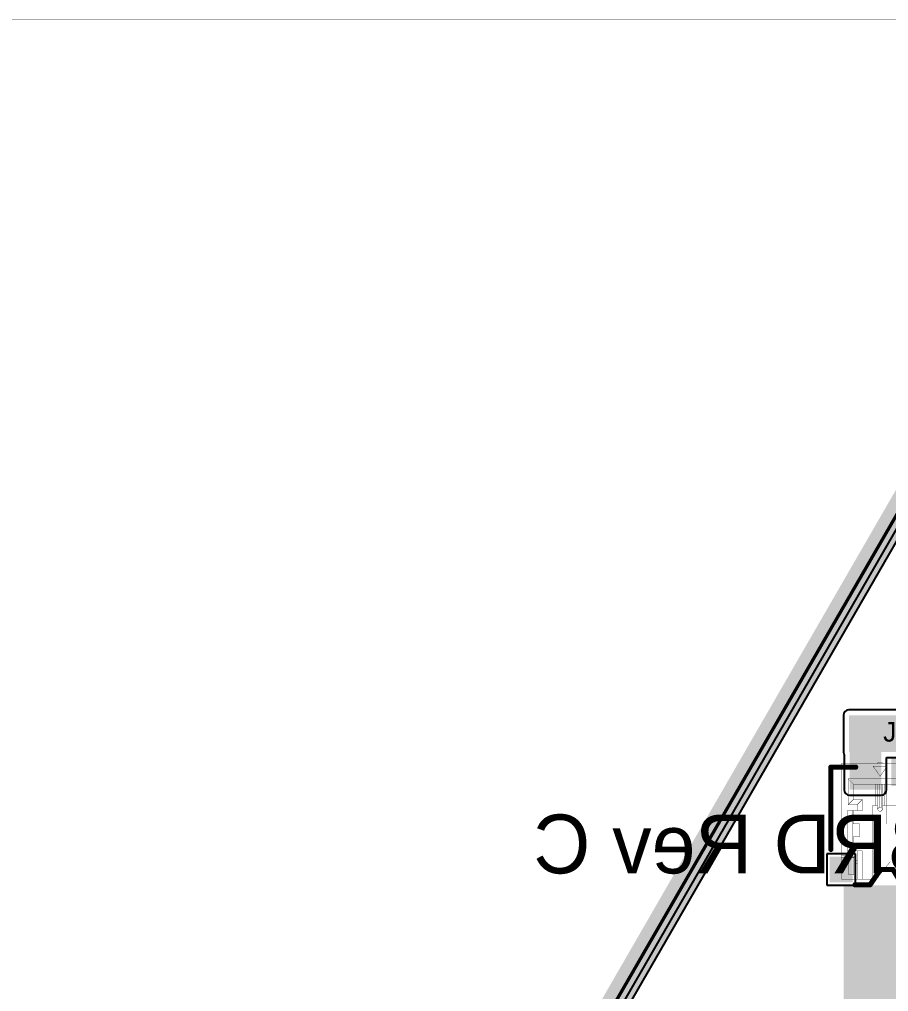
# Model space of a CAD drawing. Header units: millimetres. Extents: x 1.5 to 19.4, y 0 to 11.5.
# Drawn here: x 5.564 to 6.894, y 8.066 to 9.553 of the extents above; entities that cross this region are included whole.
import ezdxf

# ---------------------------------------------------------------- set-up
doc = ezdxf.new("R2010")
doc.units = ezdxf.units.MM
doc.header["$MEASUREMENT"] = 0
for name, color, linetype in [('BottomLayer', 5, 'Continuous'), ('BottomOverlay', 54, 'Continuous'), ('InternalPlane1', 76, 'Continuous'), ('InternalPlane2', 16, 'Continuous'), ('KeepOutLayer', 6, 'Continuous'), ('Mechanical3', 76, 'Continuous'), ('Mechanical4', 56, 'Continuous'), ('Mechanical5', 56, 'Continuous'), ('TopLayer', 1, 'Continuous'), ('TopOverlay', 2, 'Continuous'), ('TopPaste', 8, 'Continuous'), ('TopSolder', 216, 'Continuous')]:
    doc.layers.add(name, color=color, linetype=linetype)

# ---------------------------------------------------------------- blocks, each defined once
blk = doc.blocks.new('CON_78171_0002_32')
at = {"layer": 'TopLayer'}
for points in [[(-0.0118, -0.0167), (0.0118, -0.0167), (-0.0118, 0.0167), (0.0118, 0.0167)], [(0.0354, -0.0167), (0.0591, -0.0167), (0.0354, 0.0167), (0.0591, 0.0167)], [(-0.0591, -0.1644), (-0.0315, -0.1644), (-0.0591, -0.1329), (-0.0315, -0.1329)], [(0.0787, -0.1644), (0.1063, -0.1644), (0.0787, -0.1329), (0.1063, -0.1329)]]:
    blk.add_solid(points, dxfattribs=at)
at = {"layer": 'TopOverlay'}
for points, const_width in [([(-0.061, 0.008), (-0.061, -0.118)], 0.0078), ([(-0.061, 0.008), (-0.023, 0.008)], 0.00787), ([(0.0703, 0.008), (0.1082, 0.008)], 0.00787), ([(0.1082, -0.118), (0.1082, 0.008)], 0.0078), ([(-0.001, -0.172), (0.015, -0.1486)], 0.00787), ([(0.015, -0.1486), (0.034, -0.1486)], 0.00787), ([(0.034, -0.1486), (0.0482, -0.172)], 0.00787), ([(-0.024, -0.172), (-0.001, -0.172)], 0.00787), ([(0.0482, -0.172), (0.0712, -0.172)], 0.00787)]:
    blk.add_lwpolyline(points, dxfattribs=dict(at, const_width=const_width))
for points, const_width in [([(-0.063, 0.008, 1), (-0.059, 0.008, 1)], 0.0039), ([(-0.063, 0.008, 1), (-0.059, 0.008, 1)], 0.00394), ([(-0.025, 0.008, 1), (-0.0211, 0.008, 1)], 0.00394), ([(0.0683, 0.008, 1), (0.0722, 0.008, 1)], 0.00394), ([(0.1063, 0.008, 1), (0.1102, 0.008, 1)], 0.00394), ([(0.1063, 0.008, 1), (0.1102, 0.008, 1)], 0.0039), ([(-0.0629, -0.118, 1), (-0.059, -0.118, 1)], 0.0039), ([(0.1063, -0.118, 1), (0.1102, -0.118, 1)], 0.0039), ([(0.013, -0.1486, 1), (0.017, -0.1486, 1)], 0.00394), ([(0.013, -0.1486, 1), (0.017, -0.1486, 1)], 0.00394), ([(0.032, -0.1486, 1), (0.036, -0.1486, 1)], 0.00394), ([(0.032, -0.1486, 1), (0.036, -0.1486, 1)], 0.00394), ([(-0.026, -0.172, 1), (-0.022, -0.172, 1)], 0.00394), ([(-0.003, -0.172, 1), (0.001, -0.172, 1)], 0.00394), ([(-0.003, -0.172, 1), (0.001, -0.172, 1)], 0.00394), ([(0.0463, -0.172, 1), (0.0502, -0.172, 1)], 0.00394), ([(0.0463, -0.172, 1), (0.0502, -0.172, 1)], 0.00394), ([(0.0693, -0.172, 1), (0.0732, -0.172, 1)], 0.00394)]:
    blk.add_lwpolyline(points, format="xyb", close=True, dxfattribs=dict(at, const_width=const_width))
at = {"layer": 'TopPaste'}
for points in [[(-0.0118, -0.0167), (0.0118, -0.0167), (-0.0118, 0.0167), (0.0118, 0.0167)], [(0.0354, -0.0167), (0.0591, -0.0167), (0.0354, 0.0167), (0.0591, 0.0167)], [(-0.0591, -0.1644), (-0.0315, -0.1644), (-0.0591, -0.1329), (-0.0315, -0.1329)], [(0.0787, -0.1644), (0.1063, -0.1644), (0.0787, -0.1329), (0.1063, -0.1329)]]:
    blk.add_solid(points, dxfattribs=at)
at = {"layer": 'TopSolder'}
for points in [[(-0.0157, -0.0207), (0.0157, -0.0207), (-0.0157, 0.0207), (0.0157, 0.0207)], [(0.0315, -0.0207), (0.063, -0.0207), (0.0315, 0.0207), (0.063, 0.0207)], [(-0.063, -0.1683), (-0.0276, -0.1683), (-0.063, -0.1289), (-0.0276, -0.1289)], [(0.0748, -0.1683), (0.1102, -0.1683), (0.0748, -0.1289), (0.1102, -0.1289)]]:
    blk.add_solid(points, dxfattribs=at)

msp = doc.modelspace()

# ---------------------------------------------------------------- linework, layer by layer
at = {"layer": 'BottomLayer'}
msp.add_line((6.4215, 7.9342), (6.9515, 8.8521), dxfattribs=at)
at = {"layer": 'BottomOverlay'}
msp.add_solid([(6.8254, 8.028), (7.2604, 8.028), (6.8254, 8.229), (7.2604, 8.229)], dxfattribs=at)
at = {"layer": 'InternalPlane1'}
msp.add_line((6.4344, 7.9377), (6.9549, 8.8393), dxfattribs=at)
at = {"layer": 'InternalPlane1', "const_width": 0.04}
msp.add_lwpolyline([(6.4069, 7.9303), (6.9476, 8.8667)], dxfattribs=at)
at = {"layer": 'InternalPlane2'}
msp.add_line((6.4344, 7.9377), (6.9549, 8.8393), dxfattribs=at)
at = {"layer": 'InternalPlane2', "const_width": 0.04}
msp.add_lwpolyline([(6.4069, 7.9303), (6.9476, 8.8667)], dxfattribs=at)
at = {"layer": 'KeepOutLayer', "const_width": 0.005}
msp.add_lwpolyline([(6.4069, 7.9303), (6.9476, 8.8667)], dxfattribs=at)
at = {"layer": 'Mechanical3', "const_width": 0.0000512}
for points in [[(6.7971, 8.2401), (6.7971, 8.4054)], [(6.7971, 8.4054), (6.9849, 8.4054)], [(6.891, 8.3227), (6.891, 8.4054)], [(6.7971, 8.3227), (6.891, 8.3227)], [(6.7971, 8.2401), (6.9849, 8.2401)]]:
    msp.add_lwpolyline(points, dxfattribs=at)
at = {"layer": 'Mechanical3', "const_width": 0.0000256}
for points in [[(6.7971, 8.4054, 1), (6.7972, 8.4054, 1)], [(6.7971, 8.4054, 1), (6.7972, 8.4054, 1)], [(6.891, 8.4054, 1), (6.8911, 8.4054, 1)], [(6.7971, 8.3227, 1), (6.7972, 8.3227, 1)], [(6.891, 8.3227, 1), (6.8911, 8.3227, 1)], [(6.891, 8.3227, 1), (6.8911, 8.3227, 1)], [(6.7971, 8.2401, 1), (6.7972, 8.2401, 1)], [(6.7971, 8.2401, 1), (6.7972, 8.2401, 1)]]:
    msp.add_lwpolyline(points, format="xyb", close=True, dxfattribs=at)
at = {"layer": 'Mechanical4', "const_width": 0.005}
msp.add_lwpolyline([(6.4069, 7.9303), (6.9476, 8.8667)], dxfattribs=at)
at = {"layer": 'Mechanical5', "const_width": 0.0005}
for points in [[(5.0756, 9.5531), (7.3272, 9.5531)], [(6.8221, 8.238), (6.8221, 8.4152)], [(6.8221, 8.4152), (6.9875, 8.4152)], [(6.8704, 8.4112), (6.892, 8.4112)], [(6.8704, 8.4112), (6.8812, 8.3955)], [(6.8773, 8.4163), (6.8851, 8.4163)], [(6.8773, 8.4152), (6.8773, 8.4163)], [(6.8812, 8.3955), (6.892, 8.4112)], [(6.8851, 8.4152), (6.8851, 8.4163)], [(6.8324, 8.3522), (6.8324, 8.3915)], [(6.8324, 8.3915), (6.9773, 8.3915)], [(6.8324, 8.3915), (6.8403, 8.3837)], [(6.8403, 8.36), (6.8403, 8.3837)], [(6.8403, 8.3837), (6.9694, 8.3837)], [(6.8749, 8.351), (6.8749, 8.3837)], [(6.8773, 8.3447), (6.8773, 8.3837)], [(6.8796, 8.3478), (6.8796, 8.3837)], [(6.8828, 8.3478), (6.8828, 8.3837)], [(6.8851, 8.3447), (6.8851, 8.3837)], [(6.8875, 8.351), (6.8875, 8.3837)], [(6.8324, 8.3522), (6.8403, 8.36)], [(6.8403, 8.36), (6.854, 8.36)], [(6.8462, 8.3522), (6.854, 8.36)], [(6.854, 8.3431), (6.854, 8.36)], [(6.8312, 8.2813), (6.8312, 8.3431)], [(6.8312, 8.3431), (6.854, 8.3431)], [(6.8324, 8.3522), (6.8462, 8.3522)], [(6.8383, 8.2813), (6.8383, 8.3431)], [(6.8399, 8.3226), (6.8399, 8.3431)], [(6.8462, 8.3431), (6.8462, 8.3522)], [(6.8694, 8.351), (6.8773, 8.351)], [(6.8694, 8.238), (6.8694, 8.351)], [(6.8773, 8.3455), (6.8796, 8.3478)], [(6.8773, 8.3447), (6.8804, 8.3415)], [(6.8796, 8.3478), (6.8828, 8.3478)], [(6.882, 8.3415), (6.8851, 8.3447)], [(6.8828, 8.3478), (6.8851, 8.3455)], [(6.8851, 8.351), (6.9245, 8.351)], [(6.8804, 8.3415), (6.882, 8.3415)], [(6.8399, 8.3226), (6.8497, 8.3226)], [(6.8497, 8.303), (6.8497, 8.3226)], [(6.8399, 8.303), (6.8497, 8.303)], [(6.8399, 8.2813), (6.8399, 8.303)], [(6.8221, 8.2738), (6.8359, 8.2738)], [(6.8221, 8.2719), (6.8438, 8.2719)], [(6.8312, 8.2813), (6.8536, 8.2813)], [(6.8332, 8.2447), (6.8332, 8.2711)], [(6.8332, 8.2711), (6.841, 8.2711)], [(6.8359, 8.2738), (6.8359, 8.2813)], [(6.8359, 8.2738), (6.8393, 8.2734)], [(6.8393, 8.2734), (6.8393, 8.2813)], [(6.8393, 8.2734), (6.8438, 8.2734)], [(6.841, 8.2447), (6.841, 8.2711)], [(6.8438, 8.2673), (6.8438, 8.2734)], [(6.8466, 8.238), (6.8466, 8.2813)], [(6.8536, 8.238), (6.8536, 8.2813)], [(6.8438, 8.2673), (6.8466, 8.2673)], [(6.8438, 8.2614), (6.8466, 8.2614)], [(6.8438, 8.238), (6.8438, 8.2614)], [(6.8753, 8.238), (6.8966, 8.2648)], [(6.8221, 8.238), (6.8753, 8.238)], [(6.8332, 8.2447), (6.841, 8.2447)]]:
    msp.add_lwpolyline(points, dxfattribs=at)
at = {"layer": 'Mechanical5', "const_width": 0.00025}
for points in [[(6.822, 8.4152, 1), (6.8223, 8.4152, 1)], [(6.822, 8.4152, 1), (6.8223, 8.4152, 1)], [(6.8703, 8.4112, 1), (6.8705, 8.4112, 1)], [(6.8703, 8.4112, 1), (6.8705, 8.4112, 1)], [(6.8771, 8.4163, 1), (6.8774, 8.4163, 1)], [(6.8771, 8.4163, 1), (6.8774, 8.4163, 1)], [(6.8771, 8.4152, 1), (6.8774, 8.4152, 1)], [(6.885, 8.4163, 1), (6.8853, 8.4163, 1)], [(6.885, 8.4163, 1), (6.8853, 8.4163, 1)], [(6.885, 8.4152, 1), (6.8853, 8.4152, 1)], [(6.8919, 8.4112, 1), (6.8922, 8.4112, 1)], [(6.8919, 8.4112, 1), (6.8922, 8.4112, 1)], [(6.8323, 8.3915, 1), (6.8325, 8.3915, 1)], [(6.8323, 8.3915, 1), (6.8325, 8.3915, 1)], [(6.8323, 8.3915, 1), (6.8325, 8.3915, 1)], [(6.8811, 8.3955, 1), (6.8813, 8.3955, 1)], [(6.8811, 8.3955, 1), (6.8813, 8.3955, 1)], [(6.8401, 8.3837, 1), (6.8404, 8.3837, 1)], [(6.8401, 8.3837, 1), (6.8404, 8.3837, 1)], [(6.8401, 8.3837, 1), (6.8404, 8.3837, 1)], [(6.8748, 8.3837, 1), (6.875, 8.3837, 1)], [(6.8771, 8.3837, 1), (6.8774, 8.3837, 1)], [(6.8795, 8.3837, 1), (6.8798, 8.3837, 1)], [(6.8827, 8.3837, 1), (6.8829, 8.3837, 1)], [(6.885, 8.3837, 1), (6.8853, 8.3837, 1)], [(6.8874, 8.3837, 1), (6.8876, 8.3837, 1)], [(6.8401, 8.36, 1), (6.8404, 8.36, 1)], [(6.8401, 8.36, 1), (6.8404, 8.36, 1)], [(6.8401, 8.36, 1), (6.8404, 8.36, 1)], [(6.8539, 8.36, 1), (6.8542, 8.36, 1)], [(6.8539, 8.36, 1), (6.8542, 8.36, 1)], [(6.8539, 8.36, 1), (6.8542, 8.36, 1)], [(6.8311, 8.3431, 1), (6.8313, 8.3431, 1)], [(6.8311, 8.3431, 1), (6.8313, 8.3431, 1)], [(6.8323, 8.3522, 1), (6.8325, 8.3522, 1)], [(6.8323, 8.3522, 1), (6.8325, 8.3522, 1)], [(6.8323, 8.3522, 1), (6.8325, 8.3522, 1)], [(6.8382, 8.3431, 1), (6.8384, 8.3431, 1)], [(6.8397, 8.3431, 1), (6.84, 8.3431, 1)], [(6.846, 8.3522, 1), (6.8463, 8.3522, 1)], [(6.846, 8.3522, 1), (6.8463, 8.3522, 1)], [(6.846, 8.3522, 1), (6.8463, 8.3522, 1)], [(6.846, 8.3431, 1), (6.8463, 8.3431, 1)], [(6.8539, 8.3431, 1), (6.8542, 8.3431, 1)], [(6.8539, 8.3431, 1), (6.8542, 8.3431, 1)], [(6.8693, 8.351, 1), (6.8695, 8.351, 1)], [(6.8693, 8.351, 1), (6.8695, 8.351, 1)], [(6.8748, 8.351, 1), (6.875, 8.351, 1)], [(6.8771, 8.351, 1), (6.8774, 8.351, 1)], [(6.8771, 8.3455, 1), (6.8774, 8.3455, 1)], [(6.8771, 8.3447, 1), (6.8774, 8.3447, 1)], [(6.8771, 8.3447, 1), (6.8774, 8.3447, 1)], [(6.8795, 8.3478, 1), (6.8798, 8.3478, 1)], [(6.8795, 8.3478, 1), (6.8798, 8.3478, 1)], [(6.8795, 8.3478, 1), (6.8798, 8.3478, 1)], [(6.8827, 8.3478, 1), (6.8829, 8.3478, 1)], [(6.8827, 8.3478, 1), (6.8829, 8.3478, 1)], [(6.8827, 8.3478, 1), (6.8829, 8.3478, 1)], [(6.885, 8.351, 1), (6.8853, 8.351, 1)], [(6.885, 8.3455, 1), (6.8853, 8.3455, 1)], [(6.885, 8.3447, 1), (6.8853, 8.3447, 1)], [(6.885, 8.3447, 1), (6.8853, 8.3447, 1)], [(6.8874, 8.351, 1), (6.8876, 8.351, 1)], [(6.8803, 8.3415, 1), (6.8805, 8.3415, 1)], [(6.8803, 8.3415, 1), (6.8805, 8.3415, 1)], [(6.8819, 8.3415, 1), (6.8821, 8.3415, 1)], [(6.8819, 8.3415, 1), (6.8821, 8.3415, 1)], [(6.8397, 8.3226, 1), (6.84, 8.3226, 1)], [(6.8397, 8.3226, 1), (6.84, 8.3226, 1)], [(6.8496, 8.3226, 1), (6.8498, 8.3226, 1)], [(6.8496, 8.3226, 1), (6.8498, 8.3226, 1)], [(6.8397, 8.303, 1), (6.84, 8.303, 1)], [(6.8397, 8.303, 1), (6.84, 8.303, 1)], [(6.8496, 8.303, 1), (6.8498, 8.303, 1)], [(6.8496, 8.303, 1), (6.8498, 8.303, 1)], [(6.822, 8.2738, 1), (6.8223, 8.2738, 1)], [(6.822, 8.2719, 1), (6.8223, 8.2719, 1)], [(6.8311, 8.2813, 1), (6.8313, 8.2813, 1)], [(6.8311, 8.2813, 1), (6.8313, 8.2813, 1)], [(6.833, 8.2711, 1), (6.8333, 8.2711, 1)], [(6.833, 8.2711, 1), (6.8333, 8.2711, 1)], [(6.8358, 8.2813, 1), (6.8361, 8.2813, 1)], [(6.8358, 8.2738, 1), (6.8361, 8.2738, 1)], [(6.8358, 8.2738, 1), (6.8361, 8.2738, 1)], [(6.8358, 8.2738, 1), (6.8361, 8.2738, 1)], [(6.8382, 8.2813, 1), (6.8384, 8.2813, 1)], [(6.8392, 8.2813, 1), (6.8395, 8.2813, 1)], [(6.8392, 8.2734, 1), (6.8395, 8.2734, 1)], [(6.8392, 8.2734, 1), (6.8395, 8.2734, 1)], [(6.8392, 8.2734, 1), (6.8395, 8.2734, 1)], [(6.8397, 8.2813, 1), (6.84, 8.2813, 1)], [(6.8409, 8.2711, 1), (6.8412, 8.2711, 1)], [(6.8409, 8.2711, 1), (6.8412, 8.2711, 1)], [(6.8437, 8.2734, 1), (6.8439, 8.2734, 1)], [(6.8437, 8.2734, 1), (6.8439, 8.2734, 1)], [(6.8437, 8.2719, 1), (6.8439, 8.2719, 1)], [(6.8464, 8.2813, 1), (6.8467, 8.2813, 1)], [(6.8535, 8.2813, 1), (6.8538, 8.2813, 1)], [(6.8535, 8.2813, 1), (6.8538, 8.2813, 1)], [(6.8437, 8.2673, 1), (6.8439, 8.2673, 1)], [(6.8437, 8.2673, 1), (6.8439, 8.2673, 1)], [(6.8437, 8.2614, 1), (6.8439, 8.2614, 1)], [(6.8437, 8.2614, 1), (6.8439, 8.2614, 1)], [(6.8464, 8.2673, 1), (6.8467, 8.2673, 1)], [(6.8464, 8.2614, 1), (6.8467, 8.2614, 1)], [(6.822, 8.238, 1), (6.8223, 8.238, 1)], [(6.822, 8.238, 1), (6.8223, 8.238, 1)], [(6.833, 8.2447, 1), (6.8333, 8.2447, 1)], [(6.833, 8.2447, 1), (6.8333, 8.2447, 1)], [(6.8409, 8.2447, 1), (6.8412, 8.2447, 1)], [(6.8409, 8.2447, 1), (6.8412, 8.2447, 1)], [(6.8437, 8.238, 1), (6.8439, 8.238, 1)], [(6.8464, 8.238, 1), (6.8467, 8.238, 1)], [(6.8535, 8.238, 1), (6.8538, 8.238, 1)], [(6.8693, 8.238, 1), (6.8695, 8.238, 1)], [(6.8752, 8.238, 1), (6.8754, 8.238, 1)], [(6.8752, 8.238, 1), (6.8754, 8.238, 1)]]:
    msp.add_lwpolyline(points, format="xyb", close=True, dxfattribs=at)
at = {"layer": 'TopLayer'}
for p, q in [((6.4215, 7.9342), (6.9515, 8.8521)), ((6.8259, 8.4921), (6.8253, 8.489)), ((6.8276, 8.4947), (6.8259, 8.4921)), ((6.8303, 8.4965), (6.8276, 8.4947)), ((6.8334, 8.4971), (6.8303, 8.4965)), ((6.9253, 8.4971), (6.8334, 8.4971)), ((6.8253, 8.489), (6.8253, 8.4326)), ((6.8253, 8.4326), (6.8259, 8.4295)), ((6.8259, 8.4295), (6.8263, 8.4289)), ((6.8263, 8.4289), (6.8263, 8.375)), ((6.8912, 8.375), (6.8912, 8.4245)), ((6.8912, 8.4245), (7.0754, 8.4245)), ((6.8263, 8.375), (6.8269, 8.3719)), ((6.8906, 8.3719), (6.8912, 8.375)), ((6.8269, 8.3719), (6.8286, 8.3692)), ((6.8286, 8.3692), (6.8313, 8.3674)), ((6.8313, 8.3674), (6.8344, 8.3668)), ((6.8344, 8.3668), (6.8831, 8.3668)), ((6.8831, 8.3668), (6.8862, 8.3674)), ((6.8862, 8.3674), (6.8888, 8.3692)), ((6.8888, 8.3692), (6.8906, 8.3719)), ((6.8434, 8.2767), (6.7998, 8.2767)), ((6.7998, 8.2767), (6.7998, 8.2292)), ((6.8434, 8.2292), (6.8434, 8.2767)), ((6.7998, 8.2292), (6.8434, 8.2292))]:
    msp.add_line(p, q, dxfattribs=at)
for points in [[(7.0754, 8.4326), (7.0754, 8.489), (6.8334, 8.4326), (6.8334, 8.489)], [(6.8831, 8.375), (6.8831, 8.489), (6.8344, 8.375), (6.8344, 8.489)]]:
    msp.add_solid(points, dxfattribs=at)

# ---------------------------------------------------------------- block references
msp.add_blockref('CON_78171_0002_32', (6.8669, 8.4016))

# ---------------------------------------------------------------- texts
at = {"layer": 'BottomOverlay', "text_generation_flag": 2}
msp.add_text('Airzai LID BRD Rev C', height=0.09, dxfattribs=at).set_placement((7.5279, 8.247))
at = {"layer": 'TopOverlay'}
msp.add_text('J1', height=0.03, dxfattribs=at).set_placement((6.8859, 8.4486))

doc.saveas('drawing.dxf')
